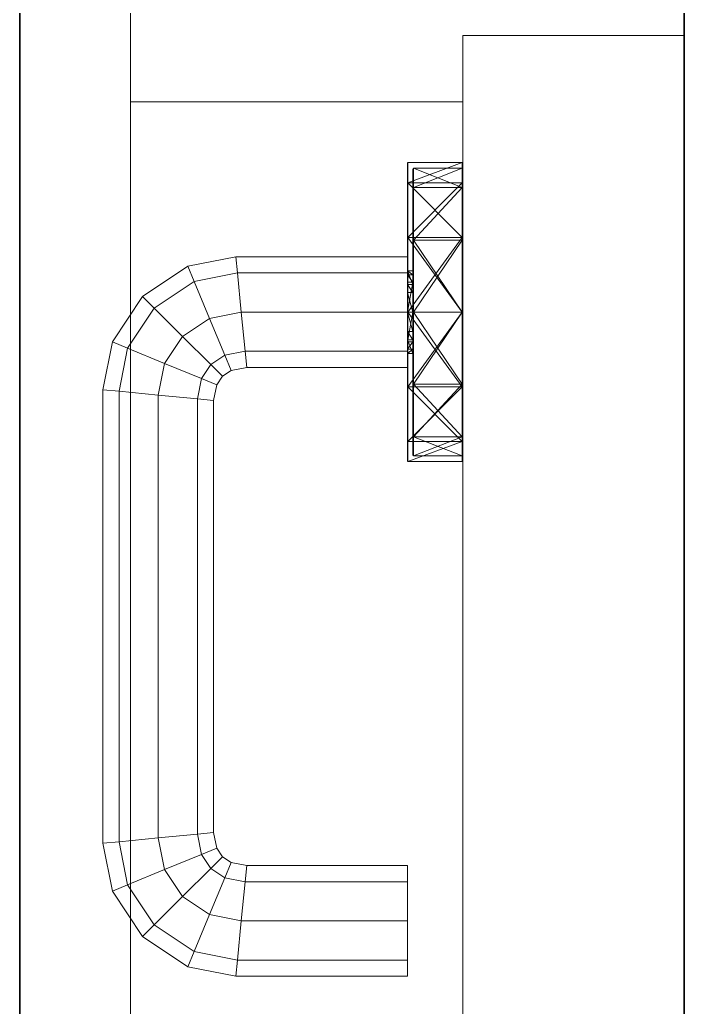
# Model space of a CAD drawing. Header units: millimetres. Extents: x -5300 to 98858, y -5196 to 93886.
# Drawn here: x 39990 to 40110, y 84756.4 to 84934.8 of the extents above; entities that cross this region are included whole.
import ezdxf

# ---------------------------------------------------------------- set-up
doc = ezdxf.new("R2010")
doc.units = ezdxf.units.MM
for name, color, linetype, lineweight, true_color in [('Двери', 7, 'Continuous', 18, 0x7f7f7f), ('Стены', 7, 'Continuous', 18, 0x7f7f7f), ('Стены разрез', 7, 'Continuous', 50, 0x7f7f7f)]:
    doc.layers.add(name, color=color, linetype=linetype, lineweight=lineweight, true_color=true_color)

# ---------------------------------------------------------------- blocks, each defined once
blk = doc.blocks.new('СТВ_Перегородка_Кирпич 202865 - СТВ_Перегородка_Кирпич 2-248191-Подвал')
at = {"layer": 'Стены', "color": 254, "true_color": 0xd4d4d4}
blk.add_line((39990, 79310), (39990, 87500), dxfattribs=at)
blk = doc.blocks.new('СТВ_Перегородка_Кирпич 202865 - СТВ_Перегородка_Кирпич 202865-248188-Подвал')
at = {"layer": 'Стены', "color": 254, "true_color": 0xd4d4d4}
for p, q in [((39990, 84400), (39990, 85020)), ((39990, 85020), (39990, 84400)), ((40110, 84400), (40110, 85020)), ((40110, 85020), (40110, 84400))]:
    blk.add_line(p, q, dxfattribs=at)
at = {"layer": 'Стены разрез', "color": 254, "lineweight": 25, "true_color": 0xd4d4d4}
for p, q in [((39990, 87350), (39990, 79190)), ((39990, 79310), (39990, 87350)), ((40110, 79190), (40110, 87350)), ((40110, 87330), (40110, 84150))]:
    blk.add_line(p, q, dxfattribs=at)
blk.add_blockref('СТВ_Перегородка_Кирпич 202865 - СТВ_Перегородка_Кирпич 2-248191-Подвал', (0, 0))
blk = doc.blocks.new('Дн-12 207543 - Дн-12-248251-Подвал')
at = {"layer": 'Двери', "color": 254, "true_color": 0xd4d4d4}
for p, q in [((40010, 85020), (40010, 84920)), ((40010, 84920), (40010, 85020)), ((40010, 85020), (40010, 84920)), ((40010, 84920), (40010, 85020)), ((40010, 84920), (40010, 85020)), ((40010, 85020), (40010, 84400)), ((40010, 84400), (40010, 85020)), ((40010, 85020), (40010, 84920)), ((40110, 84932), (40110, 85020)), ((40110, 85020), (40110, 84932)), ((40110, 84932), (40110, 85020)), ((40110, 85020), (40110, 84932)), ((40110, 84932), (40110, 85020)), ((40110, 85020), (40110, 84400)), ((40110, 85020), (40110, 84932)), ((40110, 84400), (40110, 85020)), ((40070, 84932), (40070, 84920)), ((40070, 84920), (40070, 84932)), ((40070, 84932), (40070, 84932)), ((40070, 84932), (40110, 84932)), ((40070, 84920), (40070, 84932)), ((40070, 84932), (40070, 84920)), ((40110, 84932), (40070, 84932)), ((40110, 84932), (40070, 84932)), ((40070, 84932), (40070, 84932)), ((40070, 84932), (40110, 84932)), ((40110, 84932), (40070, 84932)), ((40070, 84932), (40070, 84932)), ((40070, 84932), (40110, 84932)), ((40070, 84932), (40070, 84920)), ((40110, 84932), (40070, 84932)), ((40070, 84488), (40070, 84932)), ((40070, 84932), (40110, 84932)), ((40070, 84920), (40070, 84932)), ((40070, 84932), (40070, 84932)), ((40070, 84932), (40070, 84488)), ((40070, 84488), (40070, 84932)), ((40070, 84932), (40110, 84932)), ((40070, 84488), (40070, 84932)), ((40070, 84932), (40070, 84932)), ((40070, 84932), (40070, 84488)), ((40110, 84932), (40070, 84932)), ((40070, 84932), (40070, 84932)), ((40070, 84932), (40110, 84932)), ((40110, 84932), (40070, 84932)), ((40070, 84932), (40070, 84488)), ((40110, 84932), (40110, 84932)), ((40110, 84932), (40110, 84932)), ((40110, 84932), (40110, 84932)), ((40110, 84488), (40110, 84932)), ((40110, 84932), (40110, 84932)), ((40110, 84932), (40110, 84488)), ((40110, 84932), (40110, 84488)), ((40110, 84932), (40110, 84932)), ((40110, 84488), (40110, 84932)), ((40110, 84932), (40110, 84932)), ((40110, 84932), (40110, 84488)), ((40110, 84488), (40110, 84932)), ((40070, 84920), (40010, 84920)), ((40010, 84920), (40010, 84920)), ((40010, 84920), (40070, 84920)), ((40010, 84920), (40070, 84920)), ((40010, 84920), (40010, 84920)), ((40070, 84920), (40010, 84920)), ((40070, 84920), (40010, 84920)), ((40010, 84500), (40010, 84920)), ((40010, 84920), (40070, 84920)), ((40010, 84920), (40010, 84500)), ((40070, 84920), (40070, 84920)), ((40070, 84920), (40070, 84920)), ((40070, 84500), (40070, 84920)), ((40070, 84920), (40070, 84500)), ((40060, 84905.38), (40060, 84909)), ((40060, 84909), (40060, 84905.38)), ((40060, 84895.5), (40060, 84909)), ((40060, 84905.29), (40060, 84908.9)), ((40060, 84905.29), (40060, 84908.9)), ((40060, 84887), (40060, 84908.9)), ((40060, 84887), (40060, 84908.9)), ((40060, 84887), (40060, 84908.9)), ((40060.1, 84905.38), (40060.1, 84909)), ((40060.1, 84905.38), (40060.1, 84909)), ((40069.9, 84909), (40060.1, 84909)), ((40060.1, 84905.38), (40069.9, 84909)), ((40060.1, 84905.38), (40069.9, 84909)), ((40060.1, 84905.38), (40060.1, 84909)), ((40060.1, 84909), (40060.1, 84905.38)), ((40060.1, 84909), (40069.9, 84909)), ((40060.1, 84905.38), (40069.9, 84909)), ((40069.9, 84909), (40060.1, 84905.38)), ((40061, 84904.43), (40061, 84907.9)), ((40061, 84904.43), (40061, 84907.9)), ((40061, 84887), (40061, 84907.9)), ((40061, 84887), (40061, 84907.9)), ((40061, 84887), (40061, 84907.9)), ((40061.1, 84904.52), (40061.1, 84908)), ((40061.1, 84904.52), (40061.1, 84908)), ((40061.1, 84908), (40069.9, 84908)), ((40061.1, 84904.52), (40069.9, 84908)), ((40069.9, 84904.52), (40061.1, 84908)), ((40069.9, 84905.38), (40069.9, 84909)), ((40069.9, 84905.38), (40069.9, 84909)), ((40069.9, 84905.38), (40069.9, 84909)), ((40069.9, 84909), (40069.9, 84905.38)), ((40069.9, 84904.52), (40069.9, 84908)), ((40069.9, 84904.52), (40069.9, 84908)), ((40070, 84905.38), (40070, 84909)), ((40070, 84909), (40070, 84905.38)), ((40070, 84909), (40070, 84895.5)), ((40070, 84905.29), (40070, 84908.9)), ((40070, 84905.29), (40070, 84908.9)), ((40070, 84904.6), (40070, 84908.9)), ((40070, 84904.6), (40070, 84908.9)), ((40070, 84908.1), (40070, 84908.9)), ((40070, 84904.6), (40070, 84908.1)), ((40070, 84904.6), (40070, 84908.1)), ((40110, 84905.38), (40110, 84909)), ((40110, 84909), (40110, 84905.38)), ((40110, 84895.5), (40110, 84909)), ((40110, 84905.29), (40110, 84908.9)), ((40110, 84905.29), (40110, 84908.9)), ((40110, 84904.6), (40110, 84908.9)), ((40110, 84904.6), (40110, 84908.9)), ((40110, 84908.9), (40110, 84908.1)), ((40110, 84904.6), (40110, 84908.1)), ((40110, 84904.6), (40110, 84908.1)), ((40060, 84895.5), (40060, 84905.38)), ((40060, 84905.38), (40060, 84895.5)), ((40060, 84895.5), (40060, 84905.38)), ((40060, 84895.45), (40060, 84905.29)), ((40060, 84895.45), (40060, 84905.29)), ((40060, 84888.72), (40060, 84905.29)), ((40060, 84887), (40060, 84905.29)), ((40060, 84889.47), (40060, 84905.29)), ((40060, 84905.29), (40060, 84887)), ((40060, 84887), (40060, 84905.29)), ((40060.1, 84895.5), (40060.1, 84905.38)), ((40060.1, 84895.5), (40060.1, 84905.38)), ((40069.9, 84895.5), (40060.1, 84905.38)), ((40069.9, 84895.5), (40060.1, 84905.38)), ((40069.9, 84905.38), (40060.1, 84905.38)), ((40069.9, 84905.38), (40060.1, 84905.38)), ((40060.1, 84895.5), (40060.1, 84905.38)), ((40060.1, 84905.38), (40060.1, 84895.5)), ((40060.1, 84895.5), (40069.9, 84905.38)), ((40060.1, 84905.38), (40069.9, 84905.38)), ((40060.1, 84905.38), (40069.9, 84905.38)), ((40060.1, 84905.38), (40069.9, 84895.5)), ((40061, 84894.95), (40061, 84904.43)), ((40061, 84894.95), (40061, 84904.43)), ((40061, 84887), (40061, 84904.43)), ((40061, 84889.47), (40061, 84904.43)), ((40061, 84888.72), (40061, 84904.43)), ((40061, 84904.43), (40061, 84887)), ((40061, 84887), (40061, 84904.43)), ((40061.1, 84895), (40061.1, 84904.52)), ((40061.1, 84895), (40061.1, 84904.52)), ((40061.1, 84895), (40069.9, 84904.52)), ((40061.1, 84895), (40069.9, 84904.52)), ((40061.1, 84904.52), (40069.9, 84904.52)), ((40061.1, 84904.52), (40069.9, 84904.52)), ((40069.9, 84895.5), (40069.9, 84905.38)), ((40069.9, 84895.5), (40069.9, 84905.38)), ((40069.9, 84895.5), (40069.9, 84905.38)), ((40069.9, 84905.38), (40069.9, 84895.5)), ((40069.9, 84895), (40069.9, 84904.52)), ((40069.9, 84895), (40069.9, 84904.52)), ((40070, 84895.5), (40070, 84905.38)), ((40070, 84905.38), (40070, 84895.5)), ((40070, 84905.38), (40070, 84895.5)), ((40070, 84895.45), (40070, 84905.29)), ((40070, 84895.45), (40070, 84905.29)), ((40070, 84895.05), (40070, 84905.29)), ((40070, 84895.05), (40070, 84905.29)), ((40070, 84904.6), (40070, 84905.29)), ((40070, 84904.6), (40070, 84905.29)), ((40070, 84895.05), (40070, 84904.6)), ((40070, 84895.05), (40070, 84904.6)), ((40110, 84895.5), (40110, 84905.38)), ((40110, 84905.38), (40110, 84895.5)), ((40110, 84895.5), (40110, 84905.38)), ((40110, 84895.45), (40110, 84905.29)), ((40110, 84895.45), (40110, 84905.29)), ((40110, 84895.05), (40110, 84905.29)), ((40110, 84895.05), (40110, 84905.29)), ((40110, 84905.29), (40110, 84904.6)), ((40110, 84904.6), (40110, 84905.29)), ((40110, 84895.05), (40110, 84904.6)), ((40110, 84895.05), (40110, 84904.6)), ((40060, 84882), (40060, 84895.5)), ((40060, 84895.5), (40060, 84882)), ((40060, 84895.5), (40060, 84895.5)), ((40060, 84895.5), (40060, 84868.5)), ((40060, 84895.5), (40060, 84868.5)), ((40060, 84895.5), (40060, 84868.5)), ((40060, 84882), (40060, 84895.45)), ((40060, 84882), (40060, 84895.45)), ((40060, 84887.38), (40060, 84895.45)), ((40060, 84895.45), (40060, 84888.72)), ((40060, 84885.53), (40060, 84895.45)), ((40060, 84887), (40060, 84895.45)), ((40060, 84887), (40060, 84895.45)), ((40060.1, 84882), (40060.1, 84895.5)), ((40060.1, 84882), (40060.1, 84895.5)), ((40060.1, 84882), (40069.9, 84895.5)), ((40069.9, 84882), (40060.1, 84895.5)), ((40069.9, 84895.5), (40060.1, 84895.5)), ((40069.9, 84895.5), (40060.1, 84895.5)), ((40060.1, 84895.5), (40060.1, 84882)), ((40060.1, 84895.5), (40060.1, 84882)), ((40060.1, 84895.5), (40069.9, 84895.5)), ((40060.1, 84882), (40069.9, 84895.5)), ((40060.1, 84895.5), (40069.9, 84895.5)), ((40060.1, 84895.5), (40069.9, 84882)), ((40061, 84882), (40061, 84894.95)), ((40061, 84882), (40061, 84894.95)), ((40061, 84894.95), (40061, 84887)), ((40061, 84894.95), (40061, 84887)), ((40061, 84894.95), (40061, 84885.53)), ((40061, 84887.38), (40061, 84894.95)), ((40061, 84888.72), (40061, 84894.95)), ((40061.1, 84882), (40061.1, 84895)), ((40061.1, 84882), (40061.1, 84895)), ((40061.1, 84882), (40069.9, 84895)), ((40069.9, 84882), (40061.1, 84895)), ((40061.1, 84895), (40069.9, 84895)), ((40061.1, 84895), (40069.9, 84895)), ((40069.9, 84882), (40069.9, 84895.5)), ((40069.9, 84882), (40069.9, 84895.5)), ((40069.9, 84882), (40069.9, 84895.5)), ((40069.9, 84895.5), (40069.9, 84882)), ((40069.9, 84882), (40069.9, 84895)), ((40069.9, 84882), (40069.9, 84895)), ((40070, 84882), (40070, 84895.5)), ((40070, 84882), (40070, 84895.5)), ((40070, 84868.5), (40070, 84895.5)), ((40070, 84868.5), (40070, 84895.5)), ((40070, 84868.5), (40070, 84895.5)), ((40070, 84895.5), (40070, 84895.5)), ((40070, 84882), (40070, 84895.45)), ((40070, 84882), (40070, 84895.45)), ((40070, 84895.05), (40070, 84895.45)), ((40070, 84895.05), (40070, 84895.45)), ((40070, 84882), (40070, 84895.05)), ((40070, 84882), (40070, 84895.05)), ((40070, 84882), (40070, 84895.05)), ((40070, 84882), (40070, 84895.05)), ((40110, 84882), (40110, 84895.5)), ((40110, 84895.5), (40110, 84882)), ((40110, 84895.5), (40110, 84895.5)), ((40110, 84895.5), (40110, 84868.5)), ((40110, 84895.5), (40110, 84868.5)), ((40110, 84895.5), (40110, 84868.5)), ((40110, 84882), (40110, 84895.45)), ((40110, 84882), (40110, 84895.45)), ((40110, 84895.45), (40110, 84895.05)), ((40110, 84895.05), (40110, 84895.45)), ((40110, 84882), (40110, 84895.05)), ((40110, 84882), (40110, 84895.05)), ((40110, 84882), (40110, 84895.05)), ((40110, 84882), (40110, 84895.05)), ((40020.36, 84890.28), (40029.02, 84892)), ((40029.02, 84892), (40020.36, 84890.28)), ((40029.3, 84889.07), (40029.02, 84892)), ((40029.02, 84892), (40060, 84892)), ((40029.02, 84892), (40029.3, 84889.07)), ((40060, 84892), (40029.02, 84892)), ((40029.02, 84892), (40029.3, 84889.07)), ((40029.3, 84889.07), (40029.02, 84892)), ((40060, 84892), (40060, 84889.07)), ((40060, 84889.07), (40060, 84892)), ((40012.18, 84884.82), (40020.36, 84890.28)), ((40020.36, 84890.28), (40012.18, 84884.82)), ((40021.5, 84887.52), (40020.36, 84890.28)), ((40020.36, 84890.28), (40021.5, 84887.52)), ((40020.36, 84890.28), (40021.5, 84887.52)), ((40021.5, 84887.52), (40020.36, 84890.28)), ((40029.3, 84889.07), (40021.5, 84887.52)), ((40021.5, 84887.52), (40029.3, 84889.07)), ((40021.5, 84887.52), (40029.3, 84889.07)), ((40029.3, 84889.07), (40021.5, 84887.52)), ((40060, 84889.07), (40029.3, 84889.07)), ((40030, 84882), (40029.3, 84889.07)), ((40029.3, 84889.07), (40060, 84889.07)), ((40029.3, 84889.07), (40060, 84889.07)), ((40029.3, 84889.07), (40030, 84882)), ((40060, 84889.07), (40029.3, 84889.07)), ((40029.3, 84889.07), (40030, 84882)), ((40030, 84882), (40029.3, 84889.07)), ((40060, 84888.72), (40060, 84889.47)), ((40060, 84889.47), (40060, 84887)), ((40060, 84889.47), (40061, 84889.47)), ((40060, 84889.47), (40060, 84887)), ((40060, 84889.47), (40061, 84888.72)), ((40060, 84889.47), (40061, 84887)), ((40060, 84889.07), (40060, 84882)), ((40060, 84882), (40060, 84889.07)), ((40060, 84887.38), (40060, 84888.72)), ((40060, 84888.72), (40061, 84887.38)), ((40060, 84888.72), (40061, 84888.72)), ((40061, 84889.47), (40061, 84888.72)), ((40061, 84889.47), (40061, 84887)), ((40061, 84889.47), (40061, 84887)), ((40061, 84887.38), (40061, 84888.72)), ((40021.5, 84887.52), (40014.3, 84882.7)), ((40014.3, 84882.7), (40021.5, 84887.52)), ((40014.3, 84882.7), (40021.5, 84887.52)), ((40021.5, 84887.52), (40014.3, 84882.7)), ((40024.26, 84880.86), (40021.5, 84887.52)), ((40021.5, 84887.52), (40024.26, 84880.86)), ((40021.5, 84887.52), (40024.26, 84880.86)), ((40024.26, 84880.86), (40021.5, 84887.52)), ((40060, 84882), (40060, 84887.38)), ((40060, 84882), (40060, 84887.38)), ((40060, 84882), (40061, 84887.38)), ((40060, 84887.38), (40061, 84887.38)), ((40061, 84887), (40060, 84887)), ((40060, 84885.53), (40060, 84887)), ((40060, 84887), (40061, 84887)), ((40061, 84887), (40060, 84887)), ((40061, 84887), (40060, 84887)), ((40061, 84885.53), (40060, 84887)), ((40060, 84887), (40060, 84887)), ((40060, 84887), (40061, 84887)), ((40060, 84887), (40060, 84887)), ((40060, 84887), (40060, 84887)), ((40060, 84887), (40061, 84887)), ((40060, 84887), (40060, 84887)), ((40060, 84887), (40061, 84887)), ((40061, 84887), (40060, 84887)), ((40060, 84887), (40060, 84887)), ((40060, 84887), (40061, 84887)), ((40060, 84887), (40061, 84887)), ((40060, 84887), (40061, 84887)), ((40061, 84882), (40061, 84887.38)), ((40061, 84882), (40061, 84887.38)), ((40061, 84887), (40061, 84885.53)), ((40061, 84887), (40061, 84887)), ((40061, 84887), (40061, 84887)), ((40061, 84887), (40061, 84887)), ((40061, 84887), (40061, 84887)), ((40061, 84887), (40061, 84887)), ((40006.72, 84876.64), (40012.18, 84884.82)), ((40012.18, 84884.82), (40006.72, 84876.64)), ((40014.3, 84882.7), (40012.18, 84884.82)), ((40012.18, 84884.82), (40014.3, 84882.7)), ((40012.18, 84884.82), (40014.3, 84882.7)), ((40014.3, 84882.7), (40012.18, 84884.82)), ((40060, 84882), (40060, 84885.53)), ((40061, 84882), (40060, 84885.53)), ((40060, 84882), (40060, 84885.53)), ((40061, 84885.53), (40060, 84885.53)), ((40061, 84882), (40061, 84885.53)), ((40061, 84882), (40061, 84885.53)), ((40014.3, 84882.7), (40009.48, 84875.5)), ((40009.48, 84875.5), (40014.3, 84882.7)), ((40009.48, 84875.5), (40014.3, 84882.7)), ((40014.3, 84882.7), (40009.48, 84875.5)), ((40019.39, 84877.61), (40014.3, 84882.7)), ((40014.3, 84882.7), (40019.39, 84877.61)), ((40014.3, 84882.7), (40019.39, 84877.61)), ((40019.39, 84877.61), (40014.3, 84882.7)), ((40024.26, 84880.86), (40019.39, 84877.61)), ((40019.39, 84877.61), (40024.26, 84880.86)), ((40019.39, 84877.61), (40024.26, 84880.86)), ((40024.26, 84880.86), (40019.39, 84877.61)), ((40030, 84882), (40024.26, 84880.86)), ((40024.26, 84880.86), (40030, 84882)), ((40024.26, 84880.86), (40030, 84882)), ((40030, 84882), (40024.26, 84880.86)), ((40027.02, 84874.2), (40024.26, 84880.86)), ((40024.26, 84880.86), (40027.02, 84874.2)), ((40024.26, 84880.86), (40027.02, 84874.2)), ((40027.02, 84874.2), (40024.26, 84880.86)), ((40060, 84882), (40030, 84882)), ((40030.7, 84874.93), (40030, 84882)), ((40030, 84882), (40060, 84882)), ((40030, 84882), (40060, 84882)), ((40030, 84882), (40030.7, 84874.93)), ((40060, 84882), (40030, 84882)), ((40030, 84882), (40030.7, 84874.93)), ((40030.7, 84874.93), (40030, 84882)), ((40060, 84868.55), (40060, 84882)), ((40060, 84868.55), (40060, 84882)), ((40060, 84876.62), (40060, 84882)), ((40060, 84878.47), (40060, 84882)), ((40060, 84876.62), (40060, 84882)), ((40060, 84876.62), (40061, 84882)), ((40060, 84882), (40060, 84882)), ((40060, 84882), (40061, 84882)), ((40061, 84882), (40060, 84882)), ((40061, 84878.47), (40060, 84882)), ((40060, 84878.47), (40060, 84882)), ((40060, 84882), (40060, 84882)), ((40060, 84882), (40060, 84868.5)), ((40060, 84882), (40060, 84868.5)), ((40060, 84882), (40060, 84874.93)), ((40060, 84874.93), (40060, 84882)), ((40060.1, 84868.5), (40060.1, 84882)), ((40060.1, 84868.5), (40060.1, 84882)), ((40060.1, 84868.5), (40069.9, 84882)), ((40069.9, 84882), (40060.1, 84882)), ((40069.9, 84882), (40060.1, 84882)), ((40069.9, 84868.5), (40060.1, 84882)), ((40060.1, 84882), (40060.1, 84868.5)), ((40060.1, 84882), (40060.1, 84868.5)), ((40060.1, 84882), (40069.9, 84882)), ((40069.9, 84882), (40060.1, 84868.5)), ((40060.1, 84882), (40069.9, 84882)), ((40060.1, 84882), (40069.9, 84868.5)), ((40061, 84869.05), (40061, 84882)), ((40061, 84869.05), (40061, 84882)), ((40061, 84876.62), (40061, 84882)), ((40061, 84882), (40061, 84878.47)), ((40061, 84876.62), (40061, 84882)), ((40061, 84882), (40061, 84882)), ((40061, 84882), (40061, 84878.47)), ((40061, 84882), (40061, 84882)), ((40061.1, 84869), (40061.1, 84882)), ((40061.1, 84869), (40061.1, 84882)), ((40069.9, 84869), (40061.1, 84882)), ((40061.1, 84869), (40069.9, 84882)), ((40061.1, 84882), (40069.9, 84882)), ((40061.1, 84882), (40069.9, 84882)), ((40069.9, 84868.5), (40069.9, 84882)), ((40069.9, 84869), (40069.9, 84882)), ((40069.9, 84869), (40069.9, 84882)), ((40069.9, 84882), (40069.9, 84868.5)), ((40069.9, 84882), (40069.9, 84868.5)), ((40069.9, 84882), (40069.9, 84868.5)), ((40070, 84868.95), (40070, 84882)), ((40070, 84868.55), (40070, 84882)), ((40070, 84868.95), (40070, 84882)), ((40070, 84868.55), (40070, 84882)), ((40070, 84868.95), (40070, 84882)), ((40070, 84882), (40070, 84882)), ((40070, 84868.95), (40070, 84882)), ((40070, 84882), (40070, 84882)), ((40070, 84882), (40070, 84868.5)), ((40070, 84868.5), (40070, 84882)), ((40110, 84868.55), (40110, 84882)), ((40110, 84868.95), (40110, 84882)), ((40110, 84868.95), (40110, 84882)), ((40110, 84868.55), (40110, 84882)), ((40110, 84868.95), (40110, 84882)), ((40110, 84882), (40110, 84882)), ((40110, 84868.95), (40110, 84882)), ((40110, 84882), (40110, 84882)), ((40110, 84882), (40110, 84868.5)), ((40110, 84882), (40110, 84868.5)), ((40019.39, 84877.61), (40016.14, 84872.74)), ((40016.14, 84872.74), (40019.39, 84877.61)), ((40016.14, 84872.74), (40019.39, 84877.61)), ((40019.39, 84877.61), (40016.14, 84872.74)), ((40024.49, 84872.51), (40019.39, 84877.61)), ((40019.39, 84877.61), (40024.49, 84872.51)), ((40019.39, 84877.61), (40024.49, 84872.51)), ((40024.49, 84872.51), (40019.39, 84877.61)), ((40060, 84877), (40060, 84878.47)), ((40061, 84877), (40060, 84878.47)), ((40061, 84878.47), (40060, 84878.47)), ((40060, 84878.47), (40060, 84868.55)), ((40061, 84877), (40061, 84878.47)), ((40061, 84869.05), (40061, 84878.47)), ((40005, 84867.98), (40006.72, 84876.64)), ((40006.72, 84876.64), (40005, 84867.98)), ((40009.48, 84875.5), (40006.72, 84876.64)), ((40006.72, 84876.64), (40009.48, 84875.5)), ((40006.72, 84876.64), (40009.48, 84875.5)), ((40009.48, 84875.5), (40006.72, 84876.64)), ((40009.48, 84875.5), (40007.93, 84867.7)), ((40007.93, 84867.7), (40009.48, 84875.5)), ((40007.93, 84867.7), (40009.48, 84875.5)), ((40009.48, 84875.5), (40007.93, 84867.7)), ((40016.14, 84872.74), (40009.48, 84875.5)), ((40009.48, 84875.5), (40016.14, 84872.74)), ((40009.48, 84875.5), (40016.14, 84872.74)), ((40016.14, 84872.74), (40009.48, 84875.5)), ((40060, 84874.53), (40060, 84877)), ((40060, 84877), (40061, 84877)), ((40061, 84877), (40060, 84877)), ((40060, 84874.53), (40060, 84877)), ((40060, 84877), (40060, 84877)), ((40060, 84877), (40061, 84874.53)), ((40060, 84877), (40061, 84877)), ((40060, 84877), (40060, 84858.7)), ((40060, 84877), (40061, 84877)), ((40060, 84877), (40061, 84877)), ((40060, 84877), (40060, 84877)), ((40060, 84877), (40060, 84855.1)), ((40061, 84877), (40060, 84877)), ((40061, 84877), (40060, 84877)), ((40061, 84877), (40060, 84877)), ((40061, 84877), (40060, 84877)), ((40061, 84877), (40060, 84877)), ((40061, 84877), (40060, 84877)), ((40060, 84877), (40060, 84877)), ((40060, 84877), (40060, 84868.55)), ((40060, 84877), (40060, 84877)), ((40060, 84877), (40060, 84868.55)), ((40060, 84877), (40060, 84858.7)), ((40060, 84877), (40060, 84877)), ((40060, 84877), (40060, 84855.1)), ((40060, 84877), (40060, 84858.7)), ((40060, 84877), (40060, 84855.1)), ((40060, 84875.28), (40060, 84876.62)), ((40060, 84868.55), (40060, 84876.62)), ((40060, 84875.28), (40061, 84876.62)), ((40060, 84876.62), (40061, 84876.62)), ((40061, 84874.53), (40061, 84877)), ((40061, 84874.53), (40061, 84877)), ((40061, 84877), (40061, 84877)), ((40061, 84877), (40061, 84877)), ((40061, 84877), (40061, 84859.57)), ((40061, 84877), (40061, 84856.1)), ((40061, 84877), (40061, 84877)), ((40061, 84877), (40061, 84856.1)), ((40061, 84877), (40061, 84877)), ((40061, 84877), (40061, 84856.1)), ((40061, 84877), (40061, 84859.57)), ((40061, 84877), (40061, 84877)), ((40061, 84877), (40061, 84859.57)), ((40061, 84877), (40061, 84869.05)), ((40061, 84877), (40061, 84869.05)), ((40061, 84876.62), (40061, 84875.28)), ((40061, 84876.62), (40061, 84869.05)), ((40027.02, 84874.2), (40024.49, 84872.51)), ((40024.49, 84872.51), (40027.02, 84874.2)), ((40024.49, 84872.51), (40027.02, 84874.2)), ((40027.02, 84874.2), (40024.49, 84872.51)), ((40030.7, 84874.93), (40027.02, 84874.2)), ((40027.02, 84874.2), (40030.7, 84874.93)), ((40027.02, 84874.2), (40030.7, 84874.93)), ((40030.7, 84874.93), (40027.02, 84874.2)), ((40028.16, 84871.44), (40027.02, 84874.2)), ((40027.02, 84874.2), (40028.16, 84871.44)), ((40027.02, 84874.2), (40028.16, 84871.44)), ((40028.16, 84871.44), (40027.02, 84874.2)), ((40060, 84874.93), (40030.7, 84874.93)), ((40030.98, 84872), (40030.7, 84874.93)), ((40030.7, 84874.93), (40060, 84874.93)), ((40030.7, 84874.93), (40060, 84874.93)), ((40060, 84874.93), (40030.7, 84874.93)), ((40030.7, 84874.93), (40030.98, 84872)), ((40030.7, 84874.93), (40030.98, 84872)), ((40030.98, 84872), (40030.7, 84874.93)), ((40060, 84874.53), (40060, 84875.28)), ((40060, 84874.53), (40061, 84875.28)), ((40060, 84858.7), (40060, 84875.28)), ((40060, 84868.55), (40060, 84875.28)), ((40060, 84875.28), (40061, 84875.28)), ((40060, 84874.93), (40060, 84872)), ((40060, 84872), (40060, 84874.93)), ((40060, 84874.53), (40061, 84874.53)), ((40060, 84874.53), (40060, 84858.7)), ((40061, 84874.53), (40061, 84875.28)), ((40061, 84875.28), (40061, 84869.05)), ((40061, 84875.28), (40061, 84859.57)), ((40061, 84874.53), (40061, 84859.57)), ((40016.14, 84872.74), (40015, 84867)), ((40015, 84867), (40016.14, 84872.74)), ((40015, 84867), (40016.14, 84872.74)), ((40016.14, 84872.74), (40015, 84867)), ((40022.8, 84869.98), (40016.14, 84872.74)), ((40016.14, 84872.74), (40022.8, 84869.98)), ((40016.14, 84872.74), (40022.8, 84869.98)), ((40022.8, 84869.98), (40016.14, 84872.74)), ((40024.49, 84872.51), (40022.8, 84869.98)), ((40022.8, 84869.98), (40024.49, 84872.51)), ((40022.8, 84869.98), (40024.49, 84872.51)), ((40024.49, 84872.51), (40022.8, 84869.98)), ((40026.6, 84870.4), (40024.49, 84872.51)), ((40024.49, 84872.51), (40026.6, 84870.4)), ((40024.49, 84872.51), (40026.6, 84870.4)), ((40026.6, 84870.4), (40024.49, 84872.51)), ((40030.98, 84872), (40028.16, 84871.44)), ((40028.16, 84871.44), (40030.98, 84872)), ((40060, 84872), (40030.98, 84872)), ((40030.98, 84872), (40060, 84872)), ((40022.8, 84869.98), (40022.07, 84866.3)), ((40022.07, 84866.3), (40022.8, 84869.98)), ((40022.07, 84866.3), (40022.8, 84869.98)), ((40022.8, 84869.98), (40022.07, 84866.3)), ((40025.56, 84868.84), (40022.8, 84869.98)), ((40022.8, 84869.98), (40025.56, 84868.84)), ((40022.8, 84869.98), (40025.56, 84868.84)), ((40025.56, 84868.84), (40022.8, 84869.98)), ((40026.6, 84870.4), (40025.56, 84868.84)), ((40025.56, 84868.84), (40026.6, 84870.4)), ((40028.16, 84871.44), (40026.6, 84870.4)), ((40026.6, 84870.4), (40028.16, 84871.44)), ((40025.56, 84868.84), (40025, 84866.02)), ((40025, 84866.02), (40025.56, 84868.84)), ((40060, 84858.7), (40060, 84868.55)), ((40060, 84868.55), (40060, 84858.7)), ((40060, 84868.5), (40060, 84858.62)), ((40060, 84858.62), (40060, 84868.5)), ((40060, 84868.5), (40060, 84868.5)), ((40060, 84858.62), (40060, 84868.5)), ((40060, 84855), (40060, 84868.5)), ((40060.1, 84868.5), (40060.1, 84858.62)), ((40060.1, 84868.5), (40060.1, 84858.62)), ((40069.9, 84858.62), (40060.1, 84868.5)), ((40069.9, 84868.5), (40060.1, 84868.5)), ((40069.9, 84868.5), (40060.1, 84868.5)), ((40060.1, 84868.5), (40069.9, 84858.62)), ((40060.1, 84868.5), (40060.1, 84858.62)), ((40060.1, 84868.5), (40060.1, 84858.62)), ((40060.1, 84868.5), (40069.9, 84868.5)), ((40069.9, 84868.5), (40060.1, 84858.62)), ((40060.1, 84868.5), (40069.9, 84868.5)), ((40060.1, 84868.5), (40069.9, 84858.62)), ((40061, 84869.05), (40061, 84859.57)), ((40061, 84859.57), (40061, 84869.05)), ((40061.1, 84859.48), (40061.1, 84869)), ((40061.1, 84859.48), (40061.1, 84869)), ((40061.1, 84869), (40069.9, 84869)), ((40061.1, 84869), (40069.9, 84859.48)), ((40061.1, 84859.48), (40069.9, 84869)), ((40061.1, 84869), (40069.9, 84869)), ((40069.9, 84869), (40069.9, 84859.48)), ((40069.9, 84859.48), (40069.9, 84869)), ((40069.9, 84858.62), (40069.9, 84868.5)), ((40069.9, 84868.5), (40069.9, 84858.62)), ((40069.9, 84868.5), (40069.9, 84858.62)), ((40069.9, 84868.5), (40069.9, 84858.62)), ((40070, 84859.4), (40070, 84868.95)), ((40070, 84859.4), (40070, 84868.95)), ((40070, 84868.95), (40070, 84868.55)), ((40070, 84868.95), (40070, 84858.7)), ((40070, 84858.7), (40070, 84868.95)), ((40070, 84868.95), (40070, 84868.55)), ((40070, 84868.55), (40070, 84858.7)), ((40070, 84858.7), (40070, 84868.55)), ((40070, 84868.5), (40070, 84858.62)), ((40070, 84858.62), (40070, 84868.5)), ((40070, 84868.5), (40070, 84855)), ((40070, 84868.5), (40070, 84858.62)), ((40070, 84868.5), (40070, 84868.5)), ((40110, 84859.4), (40110, 84868.95)), ((40110, 84859.4), (40110, 84868.95)), ((40110, 84858.7), (40110, 84868.95)), ((40110, 84868.55), (40110, 84868.95)), ((40110, 84858.7), (40110, 84868.95)), ((40110, 84868.95), (40110, 84868.55)), ((40110, 84858.7), (40110, 84868.55)), ((40110, 84858.7), (40110, 84868.55)), ((40110, 84868.5), (40110, 84858.62)), ((40110, 84858.62), (40110, 84868.5)), ((40110, 84868.5), (40110, 84868.5)), ((40110, 84858.62), (40110, 84868.5)), ((40110, 84855), (40110, 84868.5)), ((40007.93, 84867.7), (40005, 84867.98)), ((40005, 84867.98), (40007.93, 84867.7)), ((40005, 84786.02), (40005, 84867.98)), ((40005, 84867.98), (40007.93, 84867.7)), ((40007.93, 84867.7), (40005, 84867.98)), ((40005, 84867.98), (40005, 84786.02)), ((40015, 84867), (40007.93, 84867.7)), ((40007.93, 84867.7), (40007.93, 84786.3)), ((40007.93, 84867.7), (40015, 84867)), ((40007.93, 84786.3), (40007.93, 84867.7)), ((40007.93, 84786.3), (40007.93, 84867.7)), ((40007.93, 84867.7), (40015, 84867)), ((40015, 84867), (40007.93, 84867.7)), ((40007.93, 84867.7), (40007.93, 84786.3)), ((40022.07, 84866.3), (40015, 84867)), ((40015, 84867), (40015, 84787)), ((40015, 84867), (40022.07, 84866.3)), ((40015, 84787), (40015, 84867)), ((40015, 84787), (40015, 84867)), ((40015, 84867), (40022.07, 84866.3)), ((40022.07, 84866.3), (40015, 84867)), ((40015, 84867), (40015, 84787)), ((40025, 84866.02), (40022.07, 84866.3)), ((40022.07, 84866.3), (40022.07, 84787.7)), ((40022.07, 84866.3), (40025, 84866.02)), ((40022.07, 84866.3), (40025, 84866.02)), ((40022.07, 84787.7), (40022.07, 84866.3)), ((40022.07, 84787.7), (40022.07, 84866.3)), ((40025, 84866.02), (40022.07, 84866.3)), ((40022.07, 84866.3), (40022.07, 84787.7)), ((40025, 84866.02), (40025, 84787.98)), ((40025, 84787.98), (40025, 84866.02)), ((40061, 84859.57), (40061, 84856.1)), ((40061, 84856.1), (40061, 84859.57)), ((40061.1, 84859.48), (40061.1, 84856)), ((40061.1, 84856), (40061.1, 84859.48)), ((40061.1, 84859.48), (40069.9, 84859.48)), ((40061.1, 84859.48), (40069.9, 84856)), ((40061.1, 84856), (40069.9, 84859.48)), ((40061.1, 84859.48), (40069.9, 84859.48)), ((40069.9, 84859.48), (40069.9, 84856)), ((40069.9, 84856), (40069.9, 84859.48)), ((40070, 84859.4), (40070, 84855.9)), ((40070, 84855.9), (40070, 84859.4)), ((40070, 84859.4), (40070, 84858.7)), ((40070, 84859.4), (40070, 84855.1)), ((40070, 84855.1), (40070, 84859.4)), ((40070, 84859.4), (40070, 84858.7)), ((40110, 84859.4), (40110, 84855.9)), ((40110, 84855.9), (40110, 84859.4)), ((40110, 84859.4), (40110, 84858.7)), ((40110, 84859.4), (40110, 84855.1)), ((40110, 84855.1), (40110, 84859.4)), ((40110, 84859.4), (40110, 84858.7)), ((40060, 84858.7), (40060, 84855.1)), ((40060, 84855.1), (40060, 84858.7)), ((40060, 84858.62), (40060, 84855)), ((40060, 84855), (40060, 84858.62)), ((40060.1, 84858.62), (40060.1, 84855)), ((40060.1, 84855), (40060.1, 84858.62)), ((40069.9, 84858.62), (40060.1, 84858.62)), ((40069.9, 84858.62), (40060.1, 84855)), ((40060.1, 84855), (40069.9, 84858.62)), ((40069.9, 84858.62), (40060.1, 84858.62)), ((40060.1, 84858.62), (40060.1, 84855)), ((40060.1, 84855), (40060.1, 84858.62)), ((40060.1, 84858.62), (40069.9, 84858.62)), ((40069.9, 84858.62), (40060.1, 84855)), ((40060.1, 84855), (40069.9, 84858.62)), ((40060.1, 84858.62), (40069.9, 84858.62)), ((40069.9, 84858.62), (40069.9, 84855)), ((40069.9, 84855), (40069.9, 84858.62)), ((40069.9, 84858.62), (40069.9, 84855)), ((40069.9, 84855), (40069.9, 84858.62)), ((40070, 84858.7), (40070, 84855.1)), ((40070, 84855.1), (40070, 84858.7)), ((40070, 84858.62), (40070, 84855)), ((40070, 84855), (40070, 84858.62)), ((40110, 84858.7), (40110, 84855.1)), ((40110, 84855.1), (40110, 84858.7)), ((40110, 84858.62), (40110, 84855)), ((40110, 84855), (40110, 84858.62)), ((40061.1, 84856), (40069.9, 84856)), ((40070, 84855.9), (40070, 84855.1)), ((40110, 84855.9), (40110, 84855.1)), ((40069.9, 84855), (40060.1, 84855)), ((40060.1, 84855), (40069.9, 84855)), ((40025, 84787.98), (40022.07, 84787.7)), ((40022.07, 84787.7), (40025, 84787.98)), ((40022.07, 84787.7), (40025, 84787.98)), ((40025, 84787.98), (40022.07, 84787.7)), ((40025, 84787.98), (40025.56, 84785.16)), ((40025.56, 84785.16), (40025, 84787.98)), ((40007.93, 84786.3), (40005, 84786.02)), ((40005, 84786.02), (40007.93, 84786.3)), ((40005, 84786.02), (40007.93, 84786.3)), ((40007.93, 84786.3), (40005, 84786.02)), ((40015, 84787), (40007.93, 84786.3)), ((40007.93, 84786.3), (40015, 84787)), ((40007.93, 84786.3), (40015, 84787)), ((40015, 84787), (40007.93, 84786.3)), ((40007.93, 84786.3), (40009.48, 84778.5)), ((40009.48, 84778.5), (40007.93, 84786.3)), ((40009.48, 84778.5), (40007.93, 84786.3)), ((40007.93, 84786.3), (40009.48, 84778.5)), ((40022.07, 84787.7), (40015, 84787)), ((40015, 84787), (40022.07, 84787.7)), ((40015, 84787), (40022.07, 84787.7)), ((40022.07, 84787.7), (40015, 84787)), ((40015, 84787), (40016.14, 84781.26)), ((40016.14, 84781.26), (40015, 84787)), ((40016.14, 84781.26), (40015, 84787)), ((40015, 84787), (40016.14, 84781.26)), ((40022.07, 84787.7), (40022.8, 84784.02)), ((40022.8, 84784.02), (40022.07, 84787.7)), ((40022.8, 84784.02), (40022.07, 84787.7)), ((40022.07, 84787.7), (40022.8, 84784.02)), ((40006.72, 84777.36), (40005, 84786.02)), ((40005, 84786.02), (40006.72, 84777.36)), ((40025.56, 84785.16), (40022.8, 84784.02)), ((40022.8, 84784.02), (40025.56, 84785.16)), ((40022.8, 84784.02), (40025.56, 84785.16)), ((40025.56, 84785.16), (40022.8, 84784.02)), ((40025.56, 84785.16), (40026.6, 84783.6)), ((40026.6, 84783.6), (40025.56, 84785.16)), ((40022.8, 84784.02), (40016.14, 84781.26)), ((40016.14, 84781.26), (40022.8, 84784.02)), ((40016.14, 84781.26), (40022.8, 84784.02)), ((40022.8, 84784.02), (40016.14, 84781.26)), ((40022.8, 84784.02), (40024.49, 84781.49)), ((40024.49, 84781.49), (40022.8, 84784.02)), ((40024.49, 84781.49), (40022.8, 84784.02)), ((40022.8, 84784.02), (40024.49, 84781.49)), ((40026.6, 84783.6), (40024.49, 84781.49)), ((40024.49, 84781.49), (40026.6, 84783.6)), ((40024.49, 84781.49), (40026.6, 84783.6)), ((40026.6, 84783.6), (40024.49, 84781.49)), ((40026.6, 84783.6), (40028.16, 84782.56)), ((40028.16, 84782.56), (40026.6, 84783.6)), ((40028.16, 84782.56), (40027.02, 84779.8)), ((40027.02, 84779.8), (40028.16, 84782.56)), ((40027.02, 84779.8), (40028.16, 84782.56)), ((40028.16, 84782.56), (40027.02, 84779.8)), ((40028.16, 84782.56), (40030.98, 84782)), ((40030.98, 84782), (40028.16, 84782.56)), ((40016.14, 84781.26), (40009.48, 84778.5)), ((40009.48, 84778.5), (40016.14, 84781.26)), ((40009.48, 84778.5), (40016.14, 84781.26)), ((40016.14, 84781.26), (40009.48, 84778.5)), ((40016.14, 84781.26), (40019.39, 84776.39)), ((40019.39, 84776.39), (40016.14, 84781.26)), ((40019.39, 84776.39), (40016.14, 84781.26)), ((40016.14, 84781.26), (40019.39, 84776.39)), ((40024.49, 84781.49), (40019.39, 84776.39)), ((40019.39, 84776.39), (40024.49, 84781.49)), ((40019.39, 84776.39), (40024.49, 84781.49)), ((40024.49, 84781.49), (40019.39, 84776.39)), ((40024.49, 84781.49), (40027.02, 84779.8)), ((40027.02, 84779.8), (40024.49, 84781.49)), ((40027.02, 84779.8), (40024.49, 84781.49)), ((40024.49, 84781.49), (40027.02, 84779.8)), ((40030.98, 84782), (40030.7, 84779.07)), ((40030.7, 84779.07), (40030.98, 84782)), ((40030.98, 84782), (40030.7, 84779.07)), ((40030.7, 84779.07), (40030.98, 84782)), ((40030.98, 84782), (40060, 84782)), ((40060, 84782), (40030.98, 84782)), ((40060, 84779.07), (40060, 84782)), ((40060, 84782), (40060, 84779.07)), ((40060, 84782), (40060, 84779.07)), ((40060, 84779.07), (40060, 84782)), ((40027.02, 84779.8), (40024.26, 84773.14)), ((40024.26, 84773.14), (40027.02, 84779.8)), ((40024.26, 84773.14), (40027.02, 84779.8)), ((40027.02, 84779.8), (40024.26, 84773.14)), ((40027.02, 84779.8), (40030.7, 84779.07)), ((40030.7, 84779.07), (40027.02, 84779.8)), ((40030.7, 84779.07), (40027.02, 84779.8)), ((40027.02, 84779.8), (40030.7, 84779.07)), ((40030.7, 84779.07), (40030, 84772)), ((40030, 84772), (40030.7, 84779.07)), ((40030.7, 84779.07), (40030, 84772)), ((40030, 84772), (40030.7, 84779.07)), ((40030.7, 84779.07), (40060, 84779.07)), ((40060, 84779.07), (40030.7, 84779.07)), ((40030.7, 84779.07), (40060, 84779.07)), ((40060, 84779.07), (40030.7, 84779.07)), ((40060, 84772), (40060, 84779.07)), ((40060, 84779.07), (40060, 84772)), ((40060, 84779.07), (40060, 84772)), ((40060, 84772), (40060, 84779.07)), ((40009.48, 84778.5), (40006.72, 84777.36)), ((40006.72, 84777.36), (40009.48, 84778.5)), ((40006.72, 84777.36), (40009.48, 84778.5)), ((40009.48, 84778.5), (40006.72, 84777.36)), ((40012.18, 84769.18), (40006.72, 84777.36)), ((40006.72, 84777.36), (40012.18, 84769.18)), ((40009.48, 84778.5), (40014.3, 84771.3)), ((40014.3, 84771.3), (40009.48, 84778.5)), ((40014.3, 84771.3), (40009.48, 84778.5)), ((40009.48, 84778.5), (40014.3, 84771.3)), ((40019.39, 84776.39), (40014.3, 84771.3)), ((40014.3, 84771.3), (40019.39, 84776.39)), ((40014.3, 84771.3), (40019.39, 84776.39)), ((40019.39, 84776.39), (40014.3, 84771.3)), ((40019.39, 84776.39), (40024.26, 84773.14)), ((40024.26, 84773.14), (40019.39, 84776.39)), ((40024.26, 84773.14), (40019.39, 84776.39)), ((40019.39, 84776.39), (40024.26, 84773.14)), ((40024.26, 84773.14), (40021.5, 84766.48)), ((40021.5, 84766.48), (40024.26, 84773.14)), ((40021.5, 84766.48), (40024.26, 84773.14)), ((40024.26, 84773.14), (40021.5, 84766.48)), ((40024.26, 84773.14), (40030, 84772)), ((40030, 84772), (40024.26, 84773.14)), ((40030, 84772), (40024.26, 84773.14)), ((40024.26, 84773.14), (40030, 84772)), ((40030, 84772), (40029.3, 84764.93)), ((40029.3, 84764.93), (40030, 84772)), ((40029.3, 84764.93), (40030, 84772)), ((40030, 84772), (40029.3, 84764.93)), ((40030, 84772), (40060, 84772)), ((40060, 84772), (40030, 84772)), ((40030, 84772), (40060, 84772)), ((40060, 84772), (40030, 84772)), ((40060, 84772), (40060, 84764.93)), ((40060, 84764.93), (40060, 84772)), ((40060, 84772), (40060, 84764.93)), ((40060, 84764.93), (40060, 84772)), ((40014.3, 84771.3), (40012.18, 84769.18)), ((40012.18, 84769.18), (40014.3, 84771.3)), ((40012.18, 84769.18), (40014.3, 84771.3)), ((40014.3, 84771.3), (40012.18, 84769.18)), ((40014.3, 84771.3), (40021.5, 84766.48)), ((40021.5, 84766.48), (40014.3, 84771.3)), ((40021.5, 84766.48), (40014.3, 84771.3)), ((40014.3, 84771.3), (40021.5, 84766.48)), ((40020.36, 84763.72), (40012.18, 84769.18)), ((40012.18, 84769.18), (40020.36, 84763.72)), ((40021.5, 84766.48), (40020.36, 84763.72)), ((40020.36, 84763.72), (40021.5, 84766.48)), ((40020.36, 84763.72), (40021.5, 84766.48)), ((40021.5, 84766.48), (40020.36, 84763.72)), ((40021.5, 84766.48), (40029.3, 84764.93)), ((40029.3, 84764.93), (40021.5, 84766.48)), ((40029.3, 84764.93), (40021.5, 84766.48)), ((40021.5, 84766.48), (40029.3, 84764.93)), ((40029.3, 84764.93), (40029.02, 84762)), ((40029.02, 84762), (40029.3, 84764.93)), ((40029.02, 84762), (40029.3, 84764.93)), ((40029.3, 84764.93), (40029.02, 84762)), ((40029.3, 84764.93), (40060, 84764.93)), ((40060, 84764.93), (40029.3, 84764.93)), ((40060, 84764.93), (40029.3, 84764.93)), ((40029.3, 84764.93), (40060, 84764.93)), ((40060, 84764.93), (40060, 84762)), ((40060, 84762), (40060, 84764.93)), ((40060, 84764.93), (40060, 84762)), ((40060, 84762), (40060, 84764.93)), ((40029.02, 84762), (40020.36, 84763.72)), ((40020.36, 84763.72), (40029.02, 84762)), ((40060, 84762), (40029.02, 84762)), ((40029.02, 84762), (40060, 84762))]:
    blk.add_line(p, q, dxfattribs=at)
blk = doc.blocks.new('Дн-12 207543 - Дн-12 207543-248255-Подвал')
blk.add_blockref('Дн-12 207543 - Дн-12-248251-Подвал', (0, 0))

msp = doc.modelspace()

# ---------------------------------------------------------------- block references
at = {"layer": 'Двери', "color": 254, "true_color": 0xd4d4d4}
msp.add_blockref('Дн-12 207543 - Дн-12 207543-248255-Подвал', (0, 0), dxfattribs=at)
at = {"layer": 'Стены', "color": 254, "true_color": 0xd4d4d4}
msp.add_blockref('СТВ_Перегородка_Кирпич 202865 - СТВ_Перегородка_Кирпич 202865-248188-Подвал', (0, 0), dxfattribs=at)

doc.saveas('drawing.dxf')
